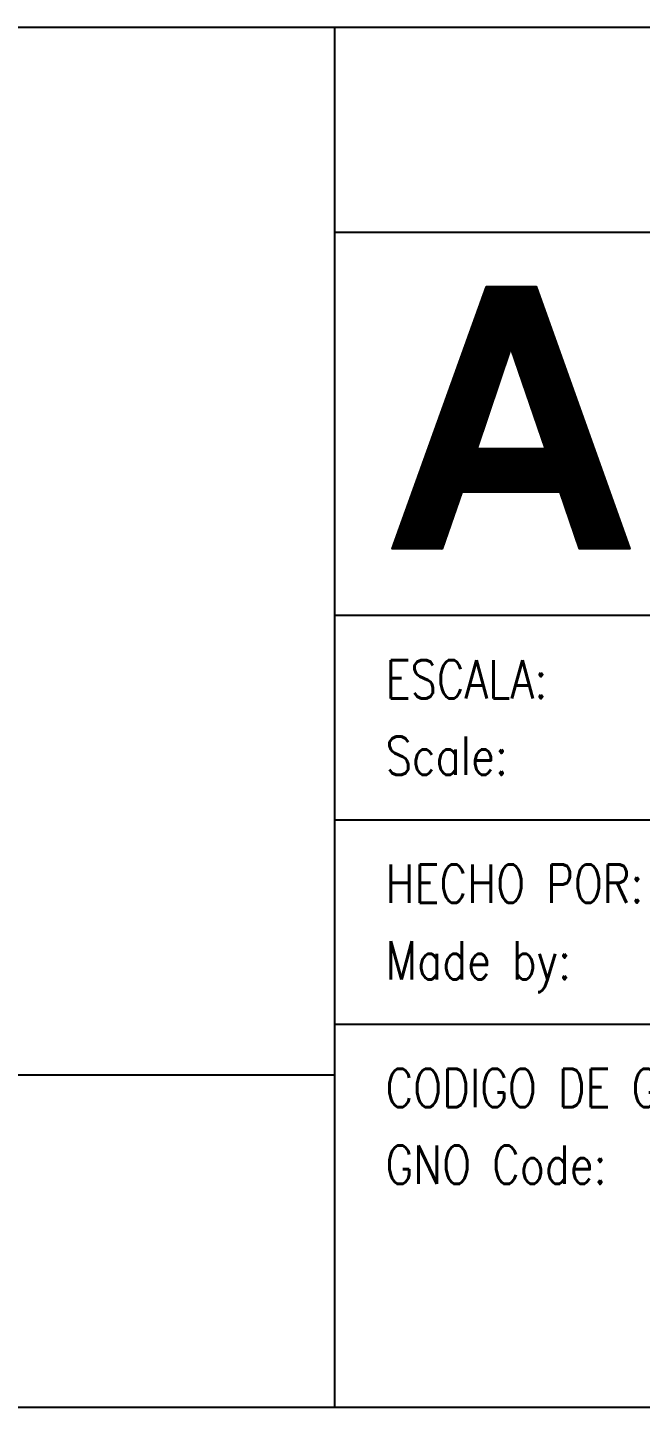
# Model space of a CAD drawing. Extents: x -22909.9 to -22897.8, y -4.7 to 4.1.
# Drawn here: x -22903.843 to -22903.111, y -4.711 to -3.061 of the extents above; entities that cross this region are included whole.
import ezdxf

# ---------------------------------------------------------------- set-up
doc = ezdxf.new("R2010")
doc.units = 0
doc.header["$MEASUREMENT"] = 0
doc.layers.get('0').update_dxf_attribs({"linetype": 'CONTINUOUS'})
doc.layers.add('FORMATO', color=7, linetype='CONTINUOUS')
doc.styles.add('SIMPLEX', font='SIMPLEX.SHX')

# ---------------------------------------------------------------- blocks, each defined once
blk = doc.blocks.new('*X30')
at = {"color": 0}
for p, q in [((8.911, 9.954), (12.466, 13.509)), ((8.921, 9.982), (12.461, 13.522)), ((8.931, 10.009), (12.456, 13.535)), ((8.941, 10.037), (12.452, 13.548)), ((8.95, 10.064), (12.447, 13.561)), ((8.96, 10.092), (12.442, 13.574)), ((8.97, 10.119), (12.438, 13.587)), ((8.98, 10.147), (12.433, 13.6)), ((8.99, 10.174), (12.428, 13.613)), ((9, 10.202), (12.424, 13.626)), ((9.01, 10.229), (12.419, 13.639)), ((9.019, 10.257), (12.415, 13.652)), ((9.029, 10.284), (12.41, 13.665)), ((9.039, 10.312), (12.405, 13.678)), ((9.049, 10.339), (12.401, 13.691)), ((9.059, 10.367), (12.396, 13.704)), ((9.069, 10.395), (12.391, 13.717)), ((9.079, 10.422), (12.387, 13.73)), ((9.088, 10.45), (12.382, 13.743)), ((9.098, 10.477), (12.377, 13.756)), ((9.108, 10.505), (12.373, 13.769)), ((9.118, 10.532), (12.368, 13.782)), ((9.128, 10.56), (12.363, 13.795)), ((9.138, 10.587), (12.359, 13.808)), ((9.148, 10.615), (12.354, 13.821)), ((9.157, 10.642), (12.35, 13.834)), ((9.167, 10.67), (12.345, 13.848)), ((9.177, 10.697), (12.34, 13.861)), ((9.187, 10.725), (12.336, 13.874)), ((9.197, 10.752), (12.331, 13.887)), ((9.207, 10.78), (12.326, 13.9)), ((9.217, 10.808), (12.322, 13.913)), ((9.226, 10.835), (12.317, 13.926)), ((9.236, 10.863), (12.312, 13.939)), ((9.246, 10.89), (12.308, 13.952)), ((9.256, 10.918), (12.303, 13.965)), ((9.266, 10.945), (12.299, 13.978)), ((9.276, 10.973), (12.287, 13.984)), ((9.286, 11), (12.269, 13.984)), ((9.295, 11.028), (12.251, 13.984)), ((9.305, 11.055), (12.234, 13.984)), ((9.315, 11.083), (12.216, 13.984)), ((9.325, 11.11), (12.198, 13.984)), ((9.335, 11.138), (12.181, 13.984)), ((9.345, 11.165), (12.163, 13.984)), ((9.354, 11.193), (12.145, 13.984)), ((9.364, 11.22), (12.128, 13.984)), ((9.374, 11.248), (12.11, 13.984)), ((9.384, 11.276), (12.092, 13.984)), ((9.394, 11.303), (12.075, 13.984)), ((9.404, 11.331), (12.057, 13.984)), ((9.414, 11.358), (12.039, 13.984)), ((9.423, 11.386), (12.022, 13.984)), ((9.433, 11.413), (12.004, 13.984)), ((9.443, 11.441), (11.986, 13.984)), ((9.453, 11.468), (11.969, 13.984)), ((9.463, 11.496), (11.951, 13.984)), ((9.473, 11.523), (11.933, 13.984)), ((9.483, 11.551), (11.916, 13.984)), ((9.492, 11.578), (11.898, 13.984)), ((9.502, 11.606), (11.88, 13.984)), ((9.512, 11.633), (11.863, 13.984)), ((9.522, 11.661), (11.845, 13.984)), ((9.532, 11.689), (11.827, 13.984)), ((9.542, 11.716), (11.81, 13.984)), ((9.552, 11.744), (11.792, 13.984)), ((9.561, 11.771), (11.774, 13.984)), ((9.571, 11.799), (11.757, 13.984)), ((9.581, 11.826), (11.739, 13.984)), ((9.591, 11.854), (11.721, 13.984)), ((9.601, 11.881), (11.703, 13.984)), ((9.611, 11.909), (11.686, 13.984)), ((9.621, 11.936), (11.668, 13.984)), ((9.63, 11.964), (11.65, 13.984)), ((9.64, 11.991), (11.633, 13.984)), ((9.65, 12.019), (11.615, 13.984)), ((9.66, 12.046), (11.597, 13.984)), ((9.67, 12.074), (11.58, 13.984)), ((9.68, 12.102), (11.562, 13.984)), ((9.69, 12.129), (11.544, 13.984)), ((9.699, 12.157), (11.527, 13.984)), ((9.709, 12.184), (11.509, 13.984)), ((9.719, 12.212), (11.491, 13.984)), ((9.729, 12.239), (11.474, 13.984)), ((9.739, 12.267), (11.456, 13.984)), ((9.749, 12.294), (11.438, 13.984)), ((9.759, 12.322), (11.421, 13.984)), ((9.768, 12.349), (11.403, 13.984)), ((9.778, 12.377), (11.385, 13.984)), ((9.788, 12.404), (11.368, 13.984)), ((9.798, 12.432), (11.35, 13.984)), ((9.808, 12.459), (11.332, 13.984)), ((9.818, 12.487), (11.315, 13.984)), ((9.828, 12.515), (11.297, 13.984)), ((9.837, 12.542), (11.279, 13.984)), ((9.847, 12.57), (11.262, 13.984)), ((9.857, 12.597), (11.244, 13.984)), ((9.867, 12.625), (11.226, 13.984)), ((9.877, 12.652), (11.209, 13.984)), ((9.887, 12.68), (11.191, 13.984)), ((9.896, 12.707), (11.173, 13.984)), ((9.906, 12.735), (11.155, 13.984)), ((9.916, 12.762), (11.138, 13.984)), ((9.926, 12.79), (11.12, 13.984)), ((9.936, 12.817), (11.102, 13.984)), ((9.946, 12.845), (11.085, 13.984)), ((9.956, 12.872), (11.067, 13.984)), ((9.965, 12.9), (11.049, 13.984)), ((9.975, 12.928), (11.032, 13.984)), ((9.985, 12.955), (11.014, 13.984)), ((9.995, 12.983), (10.996, 13.984)), ((10.005, 13.01), (10.979, 13.984)), ((10.015, 13.038), (10.961, 13.984)), ((10.025, 13.065), (10.943, 13.984)), ((10.034, 13.093), (10.926, 13.984)), ((10.044, 13.12), (10.908, 13.984)), ((10.054, 13.148), (10.89, 13.984)), ((10.064, 13.175), (10.873, 13.984)), ((10.074, 13.203), (10.855, 13.984)), ((10.084, 13.23), (10.837, 13.984)), ((10.094, 13.258), (10.82, 13.984)), ((10.103, 13.285), (10.802, 13.984)), ((10.113, 13.313), (10.784, 13.984)), ((10.123, 13.34), (10.767, 13.984)), ((10.133, 13.368), (10.749, 13.984)), ((10.143, 13.396), (10.731, 13.984)), ((10.153, 13.423), (10.714, 13.984)), ((10.163, 13.451), (10.696, 13.984)), ((10.172, 13.478), (10.678, 13.984)), ((10.182, 13.506), (10.66, 13.984)), ((10.192, 13.533), (10.643, 13.984)), ((10.202, 13.561), (10.625, 13.984)), ((10.212, 13.588), (10.607, 13.984)), ((10.222, 13.616), (10.59, 13.984)), ((10.232, 13.643), (10.572, 13.984)), ((10.241, 13.671), (10.554, 13.984)), ((10.251, 13.698), (10.537, 13.984)), ((10.261, 13.726), (10.519, 13.984)), ((10.271, 13.753), (10.501, 13.984)), ((10.281, 13.781), (10.484, 13.984)), ((10.291, 13.809), (10.466, 13.984)), ((10.301, 13.836), (10.448, 13.984)), ((10.31, 13.864), (10.431, 13.984)), ((10.32, 13.891), (10.413, 13.984)), ((10.33, 13.919), (10.395, 13.984)), ((10.34, 13.946), (10.378, 13.984)), ((10.35, 13.974), (10.36, 13.984)), ((8.497, 8.798), (12.661, 12.961)), ((8.507, 8.825), (12.656, 12.974)), ((8.517, 8.853), (12.651, 12.987)), ((8.527, 8.88), (12.647, 13)), ((8.537, 8.908), (12.642, 13.013)), ((8.546, 8.935), (12.637, 13.026)), ((8.556, 8.963), (12.633, 13.039)), ((8.566, 8.99), (12.628, 13.052)), ((8.576, 9.018), (12.623, 13.065)), ((8.586, 9.045), (12.619, 13.078)), ((8.596, 9.073), (12.614, 13.091)), ((8.606, 9.1), (12.61, 13.104)), ((8.615, 9.128), (12.605, 13.118)), ((8.625, 9.156), (12.6, 13.131)), ((8.635, 9.183), (12.596, 13.144)), ((8.645, 9.211), (12.591, 13.157)), ((8.655, 9.238), (12.586, 13.17)), ((8.665, 9.266), (12.582, 13.183)), ((8.675, 9.293), (12.577, 13.196)), ((8.684, 9.321), (12.572, 13.209)), ((8.694, 9.348), (12.568, 13.222)), ((8.704, 9.376), (12.563, 13.235)), ((8.714, 9.403), (12.558, 13.248)), ((8.724, 9.431), (12.554, 13.261)), ((8.734, 9.458), (12.549, 13.274)), ((8.743, 9.486), (12.545, 13.287)), ((8.753, 9.513), (12.54, 13.3)), ((8.763, 9.541), (12.535, 13.313)), ((8.773, 9.569), (12.531, 13.326)), ((8.783, 9.596), (12.526, 13.339)), ((8.793, 9.624), (12.521, 13.352)), ((8.803, 9.651), (12.517, 13.365)), ((8.812, 9.679), (12.512, 13.378)), ((8.822, 9.706), (12.507, 13.391)), ((8.832, 9.734), (12.503, 13.404)), ((8.842, 9.761), (12.498, 13.417)), ((8.852, 9.789), (12.493, 13.43)), ((8.862, 9.816), (12.489, 13.443)), ((8.872, 9.844), (12.484, 13.456)), ((8.881, 9.871), (12.48, 13.469)), ((8.891, 9.899), (12.475, 13.483)), ((8.901, 9.926), (12.47, 13.496)), ((8.458, 8.688), (12.679, 12.909)), ((8.468, 8.715), (12.675, 12.922)), ((8.477, 8.743), (12.67, 12.935)), ((8.487, 8.77), (12.665, 12.948)), ((11.317, 11.529), (12.684, 12.896)), ((11.321, 11.516), (12.688, 12.883)), ((11.326, 11.503), (12.693, 12.87)), ((11.33, 11.489), (12.698, 12.857)), ((11.335, 11.476), (12.702, 12.844)), ((11.339, 11.463), (12.707, 12.831)), ((11.344, 11.45), (12.712, 12.818)), ((11.348, 11.437), (12.716, 12.805)), ((11.353, 11.424), (12.721, 12.792)), ((11.357, 11.41), (12.726, 12.779)), ((11.362, 11.397), (12.73, 12.766)), ((11.366, 11.384), (12.735, 12.753)), ((11.371, 11.371), (12.739, 12.739)), ((11.375, 11.358), (12.744, 12.726)), ((11.38, 11.345), (12.749, 12.713)), ((11.384, 11.331), (12.753, 12.7)), ((11.389, 11.318), (12.758, 12.687)), ((11.394, 11.305), (12.763, 12.674)), ((11.398, 11.292), (12.767, 12.661)), ((11.403, 11.279), (12.772, 12.648)), ((11.407, 11.266), (12.777, 12.635)), ((11.412, 11.252), (12.781, 12.622)), ((11.416, 11.239), (12.786, 12.609)), ((11.421, 11.226), (12.791, 12.596)), ((11.425, 11.213), (12.795, 12.583)), ((11.43, 11.2), (12.8, 12.57)), ((11.434, 11.187), (12.804, 12.557)), ((11.439, 11.174), (12.809, 12.544)), ((11.443, 11.16), (12.814, 12.531)), ((11.448, 11.147), (12.818, 12.518)), ((11.452, 11.134), (12.823, 12.505)), ((11.457, 11.121), (12.828, 12.492)), ((11.461, 11.108), (12.832, 12.479)), ((11.466, 11.095), (12.837, 12.466)), ((11.47, 11.081), (12.842, 12.453)), ((11.475, 11.068), (12.846, 12.44)), ((11.479, 11.055), (12.851, 12.427)), ((11.484, 11.042), (12.856, 12.414)), ((11.488, 11.029), (12.86, 12.401)), ((11.493, 11.016), (12.865, 12.388)), ((11.497, 11.002), (12.869, 12.374)), ((11.502, 10.989), (12.874, 12.361)), ((11.506, 10.976), (12.879, 12.348)), ((11.511, 10.963), (12.883, 12.335)), ((11.515, 10.95), (12.888, 12.322)), ((11.52, 10.937), (12.893, 12.309)), ((11.524, 10.923), (12.897, 12.296)), ((11.529, 10.91), (12.902, 12.283)), ((11.534, 10.897), (12.907, 12.27)), ((11.538, 10.884), (12.911, 12.257)), ((11.543, 10.871), (12.916, 12.244)), ((11.547, 10.858), (12.921, 12.231)), ((11.552, 10.844), (12.925, 12.218)), ((11.556, 10.831), (12.93, 12.205)), ((11.561, 10.818), (12.934, 12.192)), ((11.565, 10.805), (12.939, 12.179)), ((11.57, 10.792), (12.944, 12.166)), ((11.574, 10.779), (12.948, 12.153)), ((11.579, 10.766), (12.953, 12.14)), ((11.583, 10.752), (12.958, 12.127)), ((11.588, 10.739), (12.962, 12.114)), ((11.592, 10.726), (12.967, 12.101)), ((11.597, 10.713), (12.972, 12.088)), ((11.601, 10.7), (12.976, 12.075)), ((11.606, 10.687), (12.981, 12.062)), ((11.61, 10.673), (12.986, 12.049)), ((11.615, 10.66), (12.99, 12.036)), ((11.619, 10.647), (12.995, 12.023)), ((11.624, 10.634), (12.999, 12.009)), ((11.628, 10.621), (13.004, 11.996)), ((11.633, 10.608), (13.009, 11.983)), ((11.637, 10.594), (13.013, 11.97)), ((11.642, 10.581), (13.018, 11.957)), ((11.646, 10.568), (13.023, 11.944)), ((11.651, 10.555), (13.027, 11.931)), ((11.655, 10.542), (13.032, 11.918)), ((11.66, 10.529), (13.037, 11.905)), ((11.664, 10.515), (13.041, 11.892)), ((8.389, 8.495), (11.259, 11.365)), ((8.399, 8.522), (11.268, 11.391)), ((8.408, 8.55), (11.277, 11.418)), ((8.418, 8.577), (11.286, 11.445)), ((8.428, 8.605), (11.295, 11.472)), ((8.438, 8.632), (11.304, 11.498)), ((8.448, 8.66), (11.313, 11.525)), ((11.669, 10.502), (13.046, 11.879)), ((11.674, 10.489), (13.051, 11.866)), ((11.678, 10.476), (13.055, 11.853)), ((11.683, 10.463), (13.06, 11.84)), ((11.687, 10.45), (13.064, 11.827)), ((11.692, 10.436), (13.069, 11.814)), ((11.696, 10.423), (13.074, 11.801)), ((11.701, 10.41), (13.078, 11.788)), ((11.705, 10.397), (13.083, 11.775)), ((11.71, 10.384), (13.088, 11.762)), ((11.714, 10.371), (13.092, 11.749)), ((11.719, 10.358), (13.097, 11.736)), ((11.723, 10.344), (13.102, 11.723)), ((11.728, 10.331), (13.106, 11.71)), ((11.732, 10.318), (13.111, 11.697)), ((11.737, 10.305), (13.115, 11.684)), ((11.741, 10.292), (13.12, 11.671)), ((11.746, 10.279), (13.125, 11.658)), ((11.75, 10.265), (13.129, 11.644)), ((11.755, 10.252), (13.134, 11.631)), ((11.759, 10.239), (13.139, 11.618)), ((11.764, 10.226), (13.143, 11.605)), ((11.768, 10.213), (13.148, 11.592)), ((11.773, 10.2), (13.153, 11.579)), ((11.777, 10.186), (13.157, 11.566)), ((11.782, 10.173), (13.162, 11.553)), ((11.786, 10.16), (13.167, 11.54)), ((11.791, 10.147), (13.171, 11.527)), ((11.795, 10.134), (13.176, 11.514)), ((11.8, 10.121), (13.18, 11.501)), ((11.804, 10.107), (13.185, 11.488)), ((11.809, 10.094), (13.19, 11.475)), ((11.814, 10.081), (13.194, 11.462)), ((11.818, 10.068), (13.199, 11.449)), ((11.823, 10.055), (13.204, 11.436)), ((11.827, 10.042), (13.208, 11.423)), ((11.832, 10.028), (13.213, 11.41)), ((11.836, 10.015), (13.218, 11.397)), ((11.841, 10.002), (13.222, 11.384)), ((11.845, 9.989), (13.227, 11.371)), ((11.85, 9.976), (13.232, 11.358)), ((11.854, 9.963), (13.236, 11.345)), ((8.182, 7.917), (11.069, 10.804)), ((8.192, 7.944), (11.078, 10.83)), ((8.201, 7.972), (11.087, 10.857)), ((8.211, 7.999), (11.096, 10.884)), ((8.221, 8.027), (11.105, 10.911)), ((8.231, 8.054), (11.114, 10.937)), ((8.241, 8.082), (11.123, 10.964)), ((8.251, 8.109), (11.132, 10.991)), ((8.261, 8.137), (11.141, 11.017)), ((8.27, 8.164), (11.15, 11.044)), ((8.28, 8.192), (11.159, 11.071)), ((8.29, 8.219), (11.168, 11.098)), ((8.3, 8.247), (11.177, 11.124)), ((8.31, 8.275), (11.186, 11.151)), ((8.32, 8.302), (11.195, 11.178)), ((8.33, 8.33), (11.204, 11.204)), ((8.339, 8.357), (11.214, 11.231)), ((8.349, 8.385), (11.223, 11.258)), ((8.359, 8.412), (11.232, 11.285)), ((8.369, 8.44), (11.241, 11.311)), ((8.379, 8.467), (11.25, 11.338)), ((11.859, 9.949), (13.241, 11.332)), ((11.863, 9.936), (13.245, 11.319)), ((11.868, 9.923), (13.25, 11.306)), ((11.872, 9.91), (13.255, 11.293)), ((11.877, 9.897), (13.259, 11.279)), ((11.881, 9.884), (13.264, 11.266)), ((11.886, 9.871), (13.269, 11.253)), ((11.89, 9.857), (13.273, 11.24)), ((11.895, 9.844), (13.278, 11.227)), ((11.899, 9.831), (13.283, 11.214)), ((11.904, 9.818), (13.287, 11.201)), ((11.908, 9.805), (13.292, 11.188)), ((11.913, 9.792), (13.297, 11.175)), ((11.917, 9.778), (13.301, 11.162)), ((11.922, 9.765), (13.306, 11.149)), ((11.926, 9.752), (13.31, 11.136)), ((11.931, 9.739), (13.315, 11.123)), ((11.935, 9.726), (13.32, 11.11)), ((11.94, 9.713), (13.324, 11.097)), ((11.944, 9.699), (13.329, 11.084)), ((11.949, 9.686), (13.334, 11.071)), ((11.954, 9.673), (13.338, 11.058)), ((11.958, 9.66), (13.343, 11.045)), ((11.963, 9.647), (13.348, 11.032)), ((11.967, 9.634), (13.352, 11.019)), ((11.972, 9.62), (13.357, 11.006)), ((11.976, 9.607), (13.362, 10.993)), ((11.981, 9.594), (13.366, 10.98)), ((11.985, 9.581), (13.371, 10.967)), ((11.99, 9.568), (13.375, 10.954)), ((11.994, 9.555), (13.38, 10.941)), ((11.999, 9.541), (13.385, 10.928)), ((12.003, 9.528), (13.389, 10.914)), ((12.008, 9.515), (13.394, 10.901)), ((12.012, 9.502), (13.399, 10.888)), ((12.017, 9.489), (13.403, 10.875)), ((12.021, 9.476), (13.408, 10.862)), ((12.026, 9.463), (13.413, 10.849)), ((12.03, 9.449), (13.417, 10.836)), ((12.035, 9.436), (13.422, 10.823)), ((12.039, 9.423), (13.427, 10.81)), ((7.985, 7.366), (10.888, 10.269)), ((7.995, 7.393), (10.897, 10.296)), ((8.004, 7.421), (10.906, 10.323)), ((8.014, 7.449), (10.915, 10.35)), ((8.024, 7.476), (10.924, 10.376)), ((8.034, 7.504), (10.933, 10.403)), ((8.044, 7.531), (10.942, 10.43)), ((8.054, 7.559), (10.951, 10.456)), ((8.064, 7.586), (10.96, 10.483)), ((8.073, 7.614), (10.969, 10.51)), ((8.083, 7.641), (10.979, 10.537)), ((8.093, 7.669), (10.988, 10.563)), ((8.103, 7.696), (10.997, 10.59)), ((8.113, 7.724), (11.006, 10.617)), ((8.123, 7.751), (11.015, 10.643)), ((8.132, 7.779), (11.024, 10.67)), ((8.142, 7.806), (11.033, 10.697)), ((8.152, 7.834), (11.042, 10.724)), ((8.162, 7.862), (11.051, 10.75)), ((8.172, 7.889), (11.06, 10.777)), ((12.044, 9.41), (13.431, 10.797)), ((12.048, 9.397), (13.436, 10.784)), ((12.053, 9.384), (13.44, 10.771)), ((12.057, 9.37), (13.445, 10.758)), ((12.062, 9.357), (13.45, 10.745)), ((12.066, 9.344), (13.454, 10.732)), ((12.071, 9.331), (13.459, 10.719)), ((12.075, 9.318), (13.464, 10.706)), ((12.08, 9.305), (13.468, 10.693)), ((12.084, 9.291), (13.473, 10.68)), ((12.089, 9.278), (13.478, 10.667)), ((12.094, 9.265), (13.482, 10.654)), ((12.098, 9.252), (13.487, 10.641)), ((12.103, 9.239), (13.491, 10.628)), ((12.107, 9.226), (13.496, 10.615)), ((12.112, 9.212), (13.501, 10.602)), ((12.116, 9.199), (13.505, 10.589)), ((12.121, 9.186), (13.51, 10.576)), ((12.125, 9.173), (13.515, 10.563)), ((12.13, 9.16), (13.519, 10.549)), ((12.134, 9.147), (13.524, 10.536)), ((12.139, 9.133), (13.529, 10.523)), ((12.143, 9.12), (13.533, 10.51)), ((12.148, 9.107), (13.538, 10.497)), ((12.152, 9.094), (13.543, 10.484)), ((12.157, 9.081), (13.547, 10.471)), ((12.161, 9.068), (13.552, 10.458)), ((12.166, 9.055), (13.556, 10.445)), ((12.17, 9.041), (13.561, 10.432)), ((12.175, 9.028), (13.566, 10.419)), ((12.179, 9.015), (13.57, 10.406)), ((12.184, 9.002), (13.575, 10.393)), ((12.188, 8.989), (13.58, 10.38)), ((12.193, 8.976), (13.584, 10.367)), ((12.197, 8.962), (13.589, 10.354)), ((12.202, 8.949), (13.594, 10.341)), ((12.206, 8.936), (13.598, 10.328)), ((12.211, 8.923), (13.603, 10.315)), ((12.215, 8.91), (13.608, 10.302)), ((12.22, 8.897), (13.612, 10.289)), ((12.224, 8.883), (13.617, 10.276)), ((12.229, 8.87), (13.621, 10.263)), ((7.788, 6.815), (10.707, 9.735)), ((7.797, 6.843), (10.716, 9.762)), ((7.807, 6.87), (10.725, 9.789)), ((7.817, 6.898), (10.735, 9.815)), ((7.827, 6.925), (10.744, 9.842)), ((7.837, 6.953), (10.753, 9.869)), ((7.847, 6.98), (10.762, 9.895)), ((7.857, 7.008), (10.771, 9.922)), ((7.866, 7.036), (10.78, 9.949)), ((7.876, 7.063), (10.789, 9.976)), ((7.886, 7.091), (10.798, 10.002)), ((7.896, 7.118), (10.807, 10.029)), ((7.906, 7.146), (10.816, 10.056)), ((7.916, 7.173), (10.825, 10.082)), ((7.926, 7.201), (10.834, 10.109)), ((7.935, 7.228), (10.843, 10.136)), ((7.945, 7.256), (10.852, 10.163)), ((7.955, 7.283), (10.861, 10.189)), ((7.965, 7.311), (10.87, 10.216)), ((7.975, 7.338), (10.879, 10.243)), ((12.234, 8.857), (13.626, 10.25)), ((12.238, 8.844), (13.631, 10.237)), ((12.243, 8.831), (13.635, 10.224)), ((12.247, 8.818), (13.64, 10.211)), ((12.252, 8.804), (13.645, 10.198)), ((12.256, 8.791), (13.649, 10.184)), ((12.261, 8.778), (13.654, 10.171)), ((12.265, 8.765), (13.659, 10.158)), ((12.27, 8.752), (13.663, 10.145)), ((12.274, 8.739), (13.668, 10.132)), ((12.279, 8.725), (13.673, 10.119)), ((12.283, 8.712), (13.677, 10.106)), ((12.288, 8.699), (13.682, 10.093)), ((12.292, 8.686), (13.686, 10.08)), ((12.297, 8.673), (13.691, 10.067)), ((12.301, 8.66), (13.696, 10.054)), ((12.306, 8.646), (13.7, 10.041)), ((12.31, 8.633), (13.705, 10.028)), ((12.315, 8.62), (13.71, 10.015)), ((12.319, 8.607), (13.714, 10.002)), ((12.324, 8.594), (13.719, 9.989)), ((12.328, 8.581), (13.724, 9.976)), ((12.333, 8.568), (13.728, 9.963)), ((12.337, 8.554), (13.733, 9.95)), ((12.342, 8.541), (13.738, 9.937)), ((12.346, 8.528), (13.742, 9.924)), ((12.351, 8.515), (13.747, 9.911)), ((12.355, 8.502), (13.751, 9.898)), ((12.36, 8.489), (13.756, 9.885)), ((12.364, 8.475), (13.761, 9.872)), ((12.369, 8.462), (13.765, 9.859)), ((12.374, 8.449), (13.77, 9.846)), ((12.378, 8.436), (13.775, 9.833)), ((12.383, 8.423), (13.779, 9.819)), ((12.387, 8.41), (13.784, 9.806)), ((12.392, 8.396), (13.789, 9.793)), ((12.396, 8.383), (13.793, 9.78)), ((12.401, 8.37), (13.798, 9.767)), ((12.405, 8.357), (13.803, 9.754)), ((12.41, 8.344), (13.807, 9.741)), ((12.414, 8.331), (13.812, 9.728)), ((7.59, 6.265), (10.527, 9.201)), ((7.6, 6.292), (10.536, 9.228)), ((7.61, 6.32), (10.545, 9.254)), ((7.62, 6.347), (10.554, 9.281)), ((7.63, 6.375), (10.563, 9.308)), ((7.64, 6.402), (10.572, 9.334)), ((7.65, 6.43), (10.581, 9.361)), ((7.659, 6.457), (10.59, 9.388)), ((7.669, 6.485), (10.599, 9.415)), ((7.679, 6.512), (10.608, 9.441)), ((7.689, 6.54), (10.617, 9.468)), ((7.699, 6.568), (10.626, 9.495)), ((7.709, 6.595), (10.635, 9.521)), ((7.719, 6.623), (10.644, 9.548)), ((7.728, 6.65), (10.653, 9.575)), ((7.738, 6.678), (10.662, 9.602)), ((7.748, 6.705), (10.671, 9.628)), ((7.758, 6.733), (10.68, 9.655)), ((7.768, 6.76), (10.689, 9.682)), ((7.778, 6.788), (10.698, 9.708)), ((12.419, 8.317), (13.816, 9.715)), ((12.423, 8.304), (13.821, 9.702)), ((12.428, 8.291), (13.826, 9.689)), ((12.432, 8.278), (13.83, 9.676)), ((12.437, 8.265), (13.835, 9.663)), ((12.441, 8.252), (13.84, 9.65)), ((12.446, 8.238), (13.844, 9.637)), ((12.45, 8.225), (13.849, 9.624)), ((12.455, 8.212), (13.854, 9.611)), ((12.459, 8.199), (13.858, 9.598)), ((12.464, 8.186), (13.863, 9.585)), ((12.468, 8.173), (13.867, 9.572)), ((12.473, 8.16), (13.872, 9.559)), ((12.477, 8.146), (13.877, 9.546)), ((12.482, 8.133), (13.881, 9.533)), ((12.486, 8.12), (13.886, 9.52)), ((12.491, 8.107), (13.891, 9.507)), ((12.495, 8.094), (13.895, 9.494)), ((12.5, 8.081), (13.9, 9.481)), ((12.504, 8.067), (13.905, 9.468)), ((12.509, 8.054), (13.909, 9.454)), ((12.514, 8.041), (13.914, 9.441)), ((12.518, 8.028), (13.919, 9.428)), ((12.523, 8.015), (13.923, 9.415)), ((12.527, 8.002), (13.928, 9.402)), ((12.532, 7.988), (13.932, 9.389)), ((12.536, 7.975), (13.937, 9.376)), ((12.541, 7.962), (13.942, 9.363)), ((12.545, 7.949), (13.946, 9.35)), ((12.55, 7.936), (13.951, 9.337)), ((12.554, 7.923), (13.956, 9.324)), ((12.559, 7.909), (13.96, 9.311)), ((12.563, 7.896), (13.965, 9.298)), ((12.568, 7.883), (13.97, 9.285)), ((12.572, 7.87), (13.974, 9.272)), ((12.577, 7.857), (13.979, 9.259)), ((12.581, 7.844), (13.984, 9.246)), ((12.586, 7.83), (13.988, 9.233)), ((12.59, 7.817), (13.993, 9.22)), ((12.595, 7.804), (13.997, 9.207)), ((12.599, 7.791), (14.002, 9.194)), ((12.604, 7.778), (14.007, 9.181)), ((7.393, 5.714), (10.346, 8.667)), ((7.403, 5.742), (10.355, 8.693)), ((7.413, 5.769), (10.364, 8.72)), ((7.423, 5.797), (10.373, 8.747)), ((7.433, 5.824), (10.382, 8.773)), ((7.443, 5.852), (10.391, 8.8)), ((7.453, 5.879), (10.4, 8.827)), ((7.462, 5.907), (10.409, 8.854)), ((7.472, 5.934), (10.418, 8.88)), ((7.482, 5.962), (10.427, 8.907)), ((7.492, 5.989), (10.436, 8.934)), ((7.502, 6.017), (10.445, 8.96)), ((7.512, 6.044), (10.454, 8.987)), ((7.521, 6.072), (10.463, 9.014)), ((7.531, 6.099), (10.472, 9.041)), ((7.541, 6.127), (10.481, 9.067)), ((7.551, 6.155), (10.491, 9.094)), ((7.561, 6.182), (10.5, 9.121)), ((7.571, 6.21), (10.509, 9.147)), ((7.581, 6.237), (10.518, 9.174)), ((10.97, 5.932), (14.062, 9.024)), ((10.988, 5.932), (14.067, 9.011)), ((11.006, 5.932), (14.072, 8.998)), ((11.024, 5.932), (14.076, 8.985)), ((11.041, 5.932), (14.081, 8.972)), ((11.059, 5.932), (14.086, 8.959)), ((11.077, 5.932), (14.09, 8.946)), ((11.094, 5.932), (14.095, 8.933)), ((11.112, 5.932), (14.1, 8.92)), ((11.13, 5.932), (14.104, 8.907)), ((11.147, 5.932), (14.109, 8.894)), ((11.165, 5.932), (14.114, 8.881)), ((11.183, 5.932), (14.118, 8.868)), ((11.2, 5.932), (14.123, 8.855)), ((11.218, 5.932), (14.127, 8.842)), ((11.236, 5.932), (14.132, 8.829)), ((11.253, 5.932), (14.137, 8.816)), ((11.271, 5.932), (14.141, 8.803)), ((11.289, 5.932), (14.146, 8.79)), ((11.306, 5.932), (14.151, 8.777)), ((11.324, 5.932), (14.155, 8.764)), ((11.342, 5.932), (14.16, 8.751)), ((11.359, 5.932), (14.165, 8.738)), ((11.377, 5.932), (14.169, 8.724)), ((11.395, 5.932), (14.174, 8.711)), ((11.412, 5.932), (14.179, 8.698)), ((11.43, 5.932), (14.183, 8.685)), ((11.448, 5.932), (14.188, 8.672)), ((11.465, 5.932), (14.192, 8.659)), ((11.483, 5.932), (14.197, 8.646)), ((12.608, 7.765), (14.011, 9.168)), ((12.613, 7.752), (14.016, 9.155)), ((12.617, 7.738), (14.021, 9.142)), ((12.622, 7.725), (14.025, 9.129)), ((12.626, 7.712), (14.03, 9.116)), ((12.631, 7.699), (14.035, 9.103)), ((12.635, 7.686), (14.039, 9.089)), ((12.64, 7.673), (14.044, 9.076)), ((12.644, 7.659), (14.049, 9.063)), ((12.649, 7.646), (14.053, 9.05)), ((12.654, 7.633), (14.058, 9.037)), ((7.186, 5.136), (10.156, 8.106)), ((7.196, 5.163), (10.165, 8.132)), ((7.206, 5.191), (10.174, 8.159)), ((7.216, 5.218), (10.183, 8.186)), ((7.226, 5.246), (10.192, 8.212)), ((7.236, 5.273), (10.201, 8.239)), ((7.246, 5.301), (10.21, 8.266)), ((7.255, 5.329), (10.219, 8.293)), ((7.265, 5.356), (10.228, 8.319)), ((7.275, 5.384), (10.237, 8.346)), ((7.285, 5.411), (10.246, 8.373)), ((7.295, 5.439), (10.256, 8.399)), ((7.305, 5.466), (10.265, 8.426)), ((7.315, 5.494), (10.274, 8.453)), ((7.324, 5.521), (10.283, 8.48)), ((7.334, 5.549), (10.292, 8.506)), ((7.344, 5.576), (10.301, 8.533)), ((7.354, 5.604), (10.31, 8.56)), ((7.364, 5.631), (10.319, 8.586)), ((7.374, 5.659), (10.328, 8.613)), ((7.384, 5.686), (10.337, 8.64)), ((11.501, 5.932), (14.202, 8.633)), ((11.519, 5.932), (14.206, 8.62)), ((11.536, 5.932), (14.211, 8.607)), ((11.554, 5.932), (14.216, 8.594)), ((11.572, 5.932), (14.22, 8.581)), ((11.589, 5.932), (14.225, 8.568)), ((11.607, 5.932), (14.23, 8.555)), ((11.625, 5.932), (14.234, 8.542)), ((11.642, 5.932), (14.239, 8.529)), ((11.66, 5.932), (14.243, 8.516)), ((11.678, 5.932), (14.248, 8.503)), ((11.695, 5.932), (14.253, 8.49)), ((11.713, 5.932), (14.257, 8.477)), ((11.731, 5.932), (14.262, 8.464)), ((11.748, 5.932), (14.267, 8.451)), ((11.766, 5.932), (14.271, 8.438)), ((11.784, 5.932), (14.276, 8.425)), ((11.801, 5.932), (14.281, 8.412)), ((11.819, 5.932), (14.285, 8.399)), ((11.837, 5.932), (14.29, 8.386)), ((11.854, 5.932), (14.295, 8.373)), ((11.872, 5.932), (14.299, 8.359)), ((11.89, 5.932), (14.304, 8.346)), ((11.907, 5.932), (14.308, 8.333)), ((11.925, 5.932), (14.313, 8.32)), ((11.943, 5.932), (14.318, 8.307)), ((11.96, 5.932), (14.322, 8.294)), ((11.978, 5.932), (14.327, 8.281)), ((11.996, 5.932), (14.332, 8.268)), ((12.013, 5.932), (14.336, 8.255)), ((12.031, 5.932), (14.341, 8.242)), ((12.049, 5.932), (14.346, 8.229)), ((12.067, 5.932), (14.35, 8.216)), ((12.084, 5.932), (14.355, 8.203)), ((12.102, 5.932), (14.36, 8.19)), ((12.12, 5.932), (14.364, 8.177)), ((12.137, 5.932), (14.369, 8.164)), ((12.155, 5.932), (14.373, 8.151)), ((12.173, 5.932), (14.378, 8.138)), ((12.19, 5.932), (14.383, 8.125)), ((12.208, 5.932), (14.387, 8.112)), ((6.677, 3.707), (10.599, 7.629)), ((6.684, 3.732), (10.582, 7.629)), ((6.694, 3.759), (10.564, 7.629)), ((6.695, 3.707), (10.617, 7.629)), ((6.704, 3.787), (10.546, 7.629)), ((6.713, 3.814), (10.529, 7.629)), ((6.713, 3.707), (10.635, 7.629)), ((6.723, 3.842), (10.511, 7.629)), ((6.73, 3.707), (10.652, 7.629)), ((6.733, 3.869), (10.493, 7.629)), ((6.743, 3.897), (10.476, 7.629)), ((6.748, 3.707), (10.67, 7.629)), ((6.753, 3.924), (10.458, 7.629)), ((6.763, 3.952), (10.44, 7.629)), ((6.766, 3.707), (10.688, 7.629)), ((6.773, 3.979), (10.422, 7.629)), ((6.782, 4.007), (10.405, 7.629)), ((6.783, 3.707), (10.705, 7.629)), ((6.792, 4.035), (10.387, 7.629)), ((6.801, 3.707), (10.723, 7.629)), ((6.802, 4.062), (10.369, 7.629)), ((6.812, 4.09), (10.352, 7.629)), ((6.819, 3.707), (10.741, 7.629)), ((6.822, 4.117), (10.334, 7.629)), ((6.832, 4.145), (10.316, 7.629)), ((6.836, 3.707), (10.758, 7.629)), ((6.842, 4.172), (10.299, 7.629)), ((6.851, 4.2), (10.281, 7.629)), ((6.854, 3.707), (10.776, 7.629)), ((6.861, 4.227), (10.263, 7.629)), ((6.871, 4.255), (10.246, 7.629)), ((6.872, 3.707), (10.794, 7.629)), ((6.881, 4.282), (10.228, 7.629)), ((6.889, 3.707), (10.811, 7.629)), ((6.891, 4.31), (10.21, 7.629)), ((6.901, 4.337), (10.193, 7.629)), ((6.907, 3.707), (10.829, 7.629)), ((6.91, 4.365), (10.175, 7.629)), ((6.92, 4.392), (10.157, 7.629)), ((6.925, 3.707), (10.847, 7.629)), ((6.93, 4.42), (10.14, 7.629)), ((6.94, 4.448), (10.122, 7.629)), ((6.942, 3.707), (10.864, 7.629)), ((6.95, 4.475), (10.104, 7.629)), ((6.96, 4.503), (10.087, 7.629)), ((6.96, 3.707), (10.882, 7.629)), ((6.97, 4.53), (10.069, 7.629)), ((6.978, 3.707), (10.9, 7.629)), ((6.979, 4.558), (10.051, 7.629)), ((6.989, 4.585), (10.034, 7.629)), ((6.995, 3.707), (10.917, 7.629)), ((6.999, 4.613), (10.016, 7.629)), ((7.009, 4.64), (9.998, 7.629)), ((7.013, 3.707), (10.935, 7.629)), ((7.019, 4.668), (10.002, 7.651)), ((7.029, 4.695), (10.012, 7.678)), ((7.031, 3.707), (10.953, 7.629)), ((7.039, 4.723), (10.021, 7.705)), ((7.048, 4.75), (10.03, 7.731)), ((7.048, 3.707), (10.97, 7.629)), ((7.058, 4.778), (10.039, 7.758)), ((7.066, 3.707), (10.988, 7.629)), ((7.068, 4.805), (10.048, 7.785)), ((7.078, 4.833), (10.057, 7.812)), ((7.084, 3.707), (11.006, 7.629)), ((7.088, 4.86), (10.066, 7.838)), ((7.098, 4.888), (10.075, 7.865)), ((7.101, 3.707), (11.024, 7.629)), ((7.108, 4.916), (10.084, 7.892)), ((7.117, 4.943), (10.093, 7.918)), ((7.119, 3.707), (11.041, 7.629)), ((7.127, 4.971), (10.102, 7.945)), ((7.137, 4.998), (10.111, 7.972)), ((7.137, 3.707), (11.059, 7.629)), ((7.147, 5.026), (10.12, 7.999)), ((7.154, 3.707), (11.077, 7.629)), ((7.157, 5.053), (10.129, 8.025)), ((7.167, 5.081), (10.138, 8.052)), ((7.177, 5.108), (10.147, 8.079)), ((9.397, 5.932), (11.094, 7.629)), ((9.415, 5.932), (11.112, 7.629)), ((9.433, 5.932), (11.13, 7.629)), ((9.45, 5.932), (11.147, 7.629)), ((9.468, 5.932), (11.165, 7.629)), ((9.486, 5.932), (11.183, 7.629)), ((9.503, 5.932), (11.2, 7.629)), ((9.521, 5.932), (11.218, 7.629)), ((9.539, 5.932), (11.236, 7.629)), ((9.556, 5.932), (11.253, 7.629)), ((9.574, 5.932), (11.271, 7.629)), ((9.592, 5.932), (11.289, 7.629)), ((9.609, 5.932), (11.306, 7.629)), ((9.627, 5.932), (11.324, 7.629)), ((9.645, 5.932), (11.342, 7.629)), ((9.662, 5.932), (11.359, 7.629)), ((9.68, 5.932), (11.377, 7.629)), ((9.698, 5.932), (11.395, 7.629)), ((9.715, 5.932), (11.412, 7.629)), ((9.733, 5.932), (11.43, 7.629)), ((9.751, 5.932), (11.448, 7.629)), ((9.768, 5.932), (11.465, 7.629)), ((9.786, 5.932), (11.483, 7.629)), ((9.804, 5.932), (11.501, 7.629)), ((9.821, 5.932), (11.518, 7.629)), ((9.839, 5.932), (11.536, 7.629)), ((9.857, 5.932), (11.554, 7.629)), ((9.874, 5.932), (11.572, 7.629)), ((9.892, 5.932), (11.589, 7.629)), ((9.91, 5.932), (11.607, 7.629)), ((9.928, 5.932), (11.625, 7.629)), ((9.945, 5.932), (11.642, 7.629)), ((9.963, 5.932), (11.66, 7.629)), ((9.981, 5.932), (11.678, 7.629)), ((9.998, 5.932), (11.695, 7.629)), ((10.016, 5.932), (11.713, 7.629)), ((10.034, 5.932), (11.731, 7.629)), ((10.051, 5.932), (11.748, 7.629)), ((10.069, 5.932), (11.766, 7.629)), ((10.087, 5.932), (11.784, 7.629)), ((10.104, 5.932), (11.801, 7.629)), ((10.122, 5.932), (11.819, 7.629)), ((10.14, 5.932), (11.837, 7.629)), ((10.157, 5.932), (11.854, 7.629)), ((10.175, 5.932), (11.872, 7.629)), ((10.193, 5.932), (11.89, 7.629)), ((10.21, 5.932), (11.907, 7.629)), ((10.228, 5.932), (11.925, 7.629)), ((10.246, 5.932), (11.943, 7.629)), ((10.263, 5.932), (11.96, 7.629)), ((10.281, 5.932), (11.978, 7.629)), ((10.299, 5.932), (11.996, 7.629)), ((10.316, 5.932), (12.013, 7.629)), ((10.334, 5.932), (12.031, 7.629)), ((10.352, 5.932), (12.049, 7.629)), ((10.369, 5.932), (12.066, 7.629)), ((10.387, 5.932), (12.084, 7.629)), ((10.405, 5.932), (12.102, 7.629)), ((10.422, 5.932), (12.12, 7.629)), ((10.44, 5.932), (12.137, 7.629)), ((10.458, 5.932), (12.155, 7.629)), ((10.476, 5.932), (12.173, 7.629)), ((10.493, 5.932), (12.19, 7.629)), ((10.511, 5.932), (12.208, 7.629)), ((10.529, 5.932), (12.226, 7.629)), ((10.546, 5.932), (12.243, 7.629)), ((10.564, 5.932), (12.261, 7.629)), ((10.582, 5.932), (12.279, 7.629)), ((10.599, 5.932), (12.296, 7.629)), ((10.617, 5.932), (12.314, 7.629)), ((10.635, 5.932), (12.332, 7.629)), ((10.652, 5.932), (12.349, 7.629)), ((10.67, 5.932), (12.367, 7.629)), ((10.688, 5.932), (12.385, 7.629)), ((10.705, 5.932), (12.402, 7.629)), ((10.723, 5.932), (12.42, 7.629)), ((10.741, 5.932), (12.438, 7.629)), ((10.758, 5.932), (12.455, 7.629)), ((10.776, 5.932), (12.473, 7.629)), ((10.794, 5.932), (12.491, 7.629)), ((10.811, 5.932), (12.508, 7.629)), ((10.829, 5.932), (12.526, 7.629)), ((10.847, 5.932), (12.544, 7.629)), ((10.864, 5.932), (12.561, 7.629)), ((10.882, 5.932), (12.579, 7.629)), ((10.9, 5.932), (12.597, 7.629)), ((10.917, 5.932), (12.615, 7.629)), ((10.935, 5.932), (12.632, 7.629)), ((10.953, 5.932), (12.65, 7.629)), ((12.226, 5.932), (14.392, 8.099)), ((12.243, 5.932), (14.397, 8.086)), ((12.261, 5.932), (14.401, 8.073)), ((12.279, 5.932), (14.406, 8.06)), ((12.296, 5.932), (14.411, 8.047)), ((12.314, 5.932), (14.415, 8.034)), ((12.332, 5.932), (14.42, 8.021)), ((12.349, 5.932), (14.425, 8.008)), ((12.367, 5.932), (14.429, 7.995)), ((12.385, 5.932), (14.434, 7.981)), ((12.402, 5.932), (14.438, 7.968)), ((12.42, 5.932), (14.443, 7.955)), ((12.438, 5.932), (14.448, 7.942)), ((12.455, 5.932), (14.452, 7.929)), ((12.473, 5.932), (14.457, 7.916)), ((12.491, 5.932), (14.462, 7.903)), ((12.508, 5.932), (14.466, 7.89)), ((12.526, 5.932), (14.471, 7.877)), ((12.544, 5.932), (14.476, 7.864)), ((12.561, 5.932), (14.48, 7.851)), ((12.579, 5.932), (14.485, 7.838)), ((12.597, 5.932), (14.49, 7.825)), ((12.615, 5.932), (14.494, 7.812)), ((12.632, 5.932), (14.499, 7.799)), ((12.65, 5.932), (14.503, 7.786)), ((12.668, 5.932), (14.508, 7.773)), ((12.685, 5.932), (14.513, 7.76)), ((12.703, 5.932), (14.517, 7.747)), ((12.721, 5.932), (14.522, 7.734)), ((12.738, 5.932), (14.527, 7.721)), ((12.756, 5.932), (14.531, 7.708)), ((12.774, 5.932), (14.536, 7.695)), ((12.791, 5.932), (14.541, 7.682)), ((12.809, 5.932), (14.545, 7.669)), ((12.827, 5.932), (14.55, 7.656)), ((12.844, 5.932), (14.555, 7.643)), ((12.862, 5.932), (14.559, 7.63)), ((12.88, 5.932), (14.564, 7.616)), ((12.897, 5.932), (14.568, 7.603)), ((12.915, 5.932), (14.573, 7.59)), ((12.933, 5.932), (14.578, 7.577)), ((12.95, 5.932), (14.582, 7.564)), ((12.968, 5.932), (14.587, 7.551)), ((12.986, 5.932), (14.592, 7.538)), ((13.003, 5.932), (14.596, 7.525)), ((13.021, 5.932), (14.601, 7.512)), ((13.039, 5.932), (14.606, 7.499)), ((13.056, 5.932), (14.61, 7.486)), ((13.074, 5.932), (14.615, 7.473)), ((13.092, 5.932), (14.619, 7.46)), ((13.109, 5.932), (14.624, 7.447)), ((13.127, 5.932), (14.629, 7.434)), ((13.145, 5.932), (14.633, 7.421)), ((13.163, 5.932), (14.638, 7.408)), ((13.18, 5.932), (14.643, 7.395)), ((13.198, 5.932), (14.647, 7.382)), ((13.216, 5.932), (14.652, 7.369)), ((13.233, 5.932), (14.657, 7.356)), ((13.242, 5.924), (14.661, 7.343)), ((13.247, 5.911), (14.666, 7.33)), ((13.251, 5.897), (14.671, 7.317)), ((13.256, 5.884), (14.675, 7.304)), ((13.26, 5.871), (14.68, 7.291)), ((13.265, 5.858), (14.684, 7.278)), ((13.269, 5.845), (14.689, 7.265)), ((13.274, 5.831), (14.694, 7.251)), ((13.278, 5.818), (14.698, 7.238)), ((13.283, 5.805), (14.703, 7.225)), ((13.287, 5.792), (14.708, 7.212)), ((13.292, 5.779), (14.712, 7.199)), ((13.296, 5.765), (14.717, 7.186)), ((13.301, 5.752), (14.722, 7.173)), ((13.305, 5.739), (14.726, 7.16)), ((13.31, 5.726), (14.731, 7.147)), ((13.314, 5.713), (14.736, 7.134)), ((13.319, 5.699), (14.74, 7.121)), ((13.323, 5.686), (14.745, 7.108)), ((13.327, 5.673), (14.749, 7.095)), ((13.332, 5.66), (14.754, 7.082)), ((13.336, 5.647), (14.759, 7.069)), ((13.341, 5.633), (14.763, 7.056)), ((13.345, 5.62), (14.768, 7.043)), ((13.35, 5.607), (14.773, 7.03)), ((13.354, 5.594), (14.777, 7.017)), ((13.359, 5.581), (14.782, 7.004)), ((13.363, 5.567), (14.787, 6.991)), ((13.368, 5.554), (14.791, 6.978)), ((13.372, 5.541), (14.796, 6.965)), ((13.377, 5.528), (14.801, 6.952)), ((13.381, 5.515), (14.805, 6.939)), ((13.386, 5.501), (14.81, 6.926)), ((13.39, 5.488), (14.814, 6.913)), ((13.395, 5.475), (14.819, 6.9)), ((13.399, 5.462), (14.824, 6.886)), ((13.404, 5.449), (14.828, 6.873)), ((13.408, 5.435), (14.833, 6.86)), ((13.413, 5.422), (14.838, 6.847)), ((13.417, 5.409), (14.842, 6.834)), ((13.421, 5.396), (14.847, 6.821)), ((13.426, 5.383), (14.852, 6.808)), ((13.43, 5.369), (14.856, 6.795)), ((13.435, 5.356), (14.861, 6.782)), ((13.439, 5.343), (14.866, 6.769)), ((13.444, 5.33), (14.87, 6.756)), ((13.448, 5.317), (14.875, 6.743)), ((13.453, 5.303), (14.879, 6.73)), ((13.457, 5.29), (14.884, 6.717)), ((13.462, 5.277), (14.889, 6.704)), ((13.466, 5.264), (14.893, 6.691)), ((13.471, 5.251), (14.898, 6.678)), ((13.475, 5.237), (14.903, 6.665)), ((13.48, 5.224), (14.907, 6.652)), ((13.484, 5.211), (14.912, 6.639)), ((13.489, 5.198), (14.917, 6.626)), ((13.493, 5.185), (14.921, 6.613)), ((13.498, 5.171), (14.926, 6.6)), ((13.502, 5.158), (14.931, 6.587)), ((13.507, 5.145), (14.935, 6.574)), ((13.511, 5.132), (14.94, 6.561)), ((13.515, 5.119), (14.944, 6.548)), ((13.52, 5.105), (14.949, 6.535)), ((13.524, 5.092), (14.954, 6.521)), ((13.529, 5.079), (14.958, 6.508)), ((13.533, 5.066), (14.963, 6.495)), ((13.538, 5.053), (14.968, 6.482)), ((13.542, 5.039), (14.972, 6.469)), ((13.547, 5.026), (14.977, 6.456)), ((13.551, 5.013), (14.982, 6.443)), ((13.556, 5), (14.986, 6.43)), ((13.56, 4.987), (14.991, 6.417)), ((13.565, 4.973), (14.995, 6.404)), ((13.569, 4.96), (15, 6.391)), ((13.574, 4.947), (15.005, 6.378)), ((13.578, 4.934), (15.009, 6.365)), ((13.583, 4.921), (15.014, 6.352)), ((13.587, 4.907), (15.019, 6.339)), ((13.592, 4.894), (15.023, 6.326)), ((13.596, 4.881), (15.028, 6.313)), ((13.601, 4.868), (15.033, 6.3)), ((13.605, 4.855), (15.037, 6.287)), ((13.609, 4.841), (15.042, 6.274)), ((13.614, 4.828), (15.047, 6.261)), ((13.618, 4.815), (15.051, 6.248)), ((13.623, 4.802), (15.056, 6.235)), ((13.627, 4.789), (15.06, 6.222)), ((13.632, 4.775), (15.065, 6.209)), ((13.636, 4.762), (15.07, 6.196)), ((13.641, 4.749), (15.074, 6.183)), ((13.645, 4.736), (15.079, 6.17)), ((13.65, 4.723), (15.084, 6.156)), ((13.654, 4.709), (15.088, 6.143)), ((13.659, 4.696), (15.093, 6.13)), ((13.663, 4.683), (15.098, 6.117)), ((13.668, 4.67), (15.102, 6.104)), ((13.672, 4.657), (15.107, 6.091)), ((13.677, 4.643), (15.112, 6.078)), ((13.681, 4.63), (15.116, 6.065)), ((13.686, 4.617), (15.121, 6.052)), ((13.69, 4.604), (15.125, 6.039)), ((13.695, 4.591), (15.13, 6.026)), ((13.699, 4.577), (15.135, 6.013)), ((13.703, 4.564), (15.139, 6)), ((13.708, 4.551), (15.144, 5.987)), ((13.712, 4.538), (15.149, 5.974)), ((13.717, 4.525), (15.153, 5.961)), ((13.721, 4.511), (15.158, 5.948)), ((7.172, 3.707), (9.388, 5.924)), ((7.19, 3.707), (9.379, 5.896)), ((7.208, 3.707), (9.37, 5.869)), ((7.225, 3.707), (9.36, 5.842)), ((7.243, 3.707), (9.351, 5.815)), ((7.261, 3.707), (9.341, 5.788)), ((7.278, 3.707), (9.332, 5.761)), ((7.296, 3.707), (9.322, 5.734)), ((7.314, 3.707), (9.313, 5.707)), ((7.331, 3.707), (9.304, 5.68)), ((7.349, 3.707), (9.294, 5.653)), ((7.367, 3.707), (9.285, 5.625)), ((7.384, 3.707), (9.275, 5.598)), ((7.402, 3.707), (9.266, 5.571)), ((7.42, 3.707), (9.257, 5.544)), ((7.437, 3.707), (9.247, 5.517)), ((7.455, 3.707), (9.238, 5.49)), ((7.473, 3.707), (9.228, 5.463)), ((7.49, 3.707), (9.219, 5.436)), ((7.508, 3.707), (9.209, 5.409)), ((13.726, 4.498), (15.163, 5.935)), ((13.73, 4.485), (15.167, 5.922)), ((13.735, 4.472), (15.172, 5.909)), ((13.739, 4.459), (15.177, 5.896)), ((13.744, 4.445), (15.181, 5.883)), ((13.748, 4.432), (15.186, 5.87)), ((13.753, 4.419), (15.19, 5.857)), ((13.757, 4.406), (15.195, 5.844)), ((13.762, 4.393), (15.2, 5.831)), ((13.766, 4.379), (15.204, 5.818)), ((13.771, 4.366), (15.209, 5.805)), ((13.775, 4.353), (15.214, 5.791)), ((13.78, 4.34), (15.218, 5.778)), ((13.784, 4.327), (15.223, 5.765)), ((13.789, 4.313), (15.228, 5.752)), ((13.793, 4.3), (15.232, 5.739)), ((13.798, 4.287), (15.237, 5.726)), ((13.802, 4.274), (15.242, 5.713)), ((13.806, 4.261), (15.246, 5.7)), ((13.811, 4.247), (15.251, 5.687)), ((13.815, 4.234), (15.255, 5.674)), ((13.82, 4.221), (15.26, 5.661)), ((13.824, 4.208), (15.265, 5.648)), ((13.829, 4.195), (15.269, 5.635)), ((13.833, 4.181), (15.274, 5.622)), ((13.838, 4.168), (15.279, 5.609)), ((13.842, 4.155), (15.283, 5.596)), ((13.847, 4.142), (15.288, 5.583)), ((13.851, 4.129), (15.293, 5.57)), ((13.856, 4.115), (15.297, 5.557)), ((13.86, 4.102), (15.302, 5.544)), ((13.865, 4.089), (15.307, 5.531)), ((13.869, 4.076), (15.311, 5.518)), ((13.874, 4.063), (15.316, 5.505)), ((13.878, 4.049), (15.32, 5.492)), ((13.883, 4.036), (15.325, 5.479)), ((13.887, 4.023), (15.33, 5.466)), ((13.892, 4.01), (15.334, 5.453)), ((13.896, 3.996), (15.339, 5.44)), ((13.9, 3.983), (15.344, 5.426)), ((13.905, 3.97), (15.348, 5.413)), ((13.909, 3.957), (15.353, 5.4)), ((7.526, 3.707), (9.2, 5.382)), ((7.543, 3.707), (9.191, 5.355)), ((7.561, 3.707), (9.181, 5.327)), ((7.579, 3.707), (9.172, 5.3)), ((7.596, 3.707), (9.162, 5.273)), ((7.614, 3.707), (9.153, 5.246)), ((7.632, 3.707), (9.143, 5.219)), ((7.649, 3.707), (9.134, 5.192)), ((7.667, 3.707), (9.125, 5.165)), ((7.685, 3.707), (9.115, 5.138)), ((7.702, 3.707), (9.106, 5.111)), ((7.72, 3.707), (9.096, 5.084)), ((7.738, 3.707), (9.087, 5.056)), ((7.756, 3.707), (9.078, 5.029)), ((7.773, 3.707), (9.068, 5.002)), ((7.791, 3.707), (9.059, 4.975)), ((7.809, 3.707), (9.049, 4.948)), ((7.826, 3.707), (9.04, 4.921)), ((7.844, 3.707), (9.03, 4.894)), ((7.862, 3.707), (9.021, 4.867)), ((13.914, 3.944), (15.358, 5.387)), ((13.918, 3.93), (15.362, 5.374)), ((13.923, 3.917), (15.367, 5.361)), ((13.927, 3.904), (15.371, 5.348)), ((13.932, 3.891), (15.376, 5.335)), ((13.936, 3.878), (15.381, 5.322)), ((13.941, 3.864), (15.385, 5.309)), ((13.945, 3.851), (15.39, 5.296)), ((13.95, 3.838), (15.395, 5.283)), ((13.954, 3.825), (15.399, 5.27)), ((13.959, 3.812), (15.404, 5.257)), ((13.963, 3.798), (15.409, 5.244)), ((13.968, 3.785), (15.413, 5.231)), ((13.972, 3.772), (15.418, 5.218)), ((13.977, 3.759), (15.423, 5.205)), ((13.981, 3.746), (15.427, 5.192)), ((13.986, 3.732), (15.432, 5.179)), ((13.99, 3.719), (15.436, 5.166)), ((13.996, 3.707), (15.441, 5.153)), ((14.013, 3.707), (15.446, 5.14)), ((14.031, 3.707), (15.45, 5.127)), ((14.049, 3.707), (15.455, 5.114)), ((14.066, 3.707), (15.46, 5.101)), ((14.084, 3.707), (15.464, 5.088)), ((14.102, 3.707), (15.469, 5.075)), ((14.119, 3.707), (15.474, 5.061)), ((14.137, 3.707), (15.478, 5.048)), ((14.155, 3.707), (15.483, 5.035)), ((14.173, 3.707), (15.488, 5.022)), ((14.19, 3.707), (15.492, 5.009)), ((14.208, 3.707), (15.497, 4.996)), ((14.226, 3.707), (15.501, 4.983)), ((14.243, 3.707), (15.506, 4.97)), ((14.261, 3.707), (15.511, 4.957)), ((14.279, 3.707), (15.515, 4.944)), ((14.296, 3.707), (15.52, 4.931)), ((14.314, 3.707), (15.525, 4.918)), ((14.332, 3.707), (15.529, 4.905)), ((14.349, 3.707), (15.534, 4.892)), ((14.367, 3.707), (15.539, 4.879)), ((14.385, 3.707), (15.543, 4.866)), ((7.879, 3.707), (9.012, 4.84)), ((7.897, 3.707), (9.002, 4.813)), ((7.915, 3.707), (8.993, 4.786)), ((7.932, 3.707), (8.983, 4.758)), ((7.95, 3.707), (8.974, 4.731)), ((7.968, 3.707), (8.965, 4.704)), ((7.985, 3.707), (8.955, 4.677)), ((8.003, 3.707), (8.946, 4.65)), ((8.021, 3.707), (8.936, 4.623)), ((8.038, 3.707), (8.927, 4.596)), ((8.056, 3.707), (8.917, 4.569)), ((8.074, 3.707), (8.908, 4.542)), ((8.091, 3.707), (8.899, 4.515)), ((8.109, 3.707), (8.889, 4.487)), ((8.127, 3.707), (8.88, 4.46)), ((8.144, 3.707), (8.87, 4.433)), ((8.162, 3.707), (8.861, 4.406)), ((8.18, 3.707), (8.852, 4.379)), ((8.197, 3.707), (8.842, 4.352)), ((8.215, 3.707), (8.833, 4.325)), ((14.402, 3.707), (15.548, 4.853)), ((14.42, 3.707), (15.553, 4.84)), ((14.438, 3.707), (15.557, 4.827)), ((14.455, 3.707), (15.562, 4.814)), ((14.473, 3.707), (15.566, 4.801)), ((14.491, 3.707), (15.571, 4.788)), ((14.508, 3.707), (15.576, 4.775)), ((14.526, 3.707), (15.58, 4.762)), ((14.544, 3.707), (15.585, 4.749)), ((14.561, 3.707), (15.59, 4.736)), ((14.579, 3.707), (15.594, 4.723)), ((14.597, 3.707), (15.599, 4.71)), ((14.614, 3.707), (15.604, 4.696)), ((14.632, 3.707), (15.608, 4.683)), ((14.65, 3.707), (15.613, 4.67)), ((14.667, 3.707), (15.618, 4.657)), ((14.685, 3.707), (15.622, 4.644)), ((14.703, 3.707), (15.627, 4.631)), ((14.721, 3.707), (15.631, 4.618)), ((14.738, 3.707), (15.636, 4.605)), ((14.756, 3.707), (15.641, 4.592)), ((14.774, 3.707), (15.645, 4.579)), ((14.791, 3.707), (15.65, 4.566)), ((14.809, 3.707), (15.655, 4.553)), ((14.827, 3.707), (15.659, 4.54)), ((14.844, 3.707), (15.664, 4.527)), ((14.862, 3.707), (15.669, 4.514)), ((14.88, 3.707), (15.673, 4.501)), ((14.897, 3.707), (15.678, 4.488)), ((14.915, 3.707), (15.683, 4.475)), ((14.933, 3.707), (15.687, 4.462)), ((14.95, 3.707), (15.692, 4.449)), ((14.968, 3.707), (15.696, 4.436)), ((14.986, 3.707), (15.701, 4.423)), ((15.003, 3.707), (15.706, 4.41)), ((15.021, 3.707), (15.71, 4.397)), ((15.039, 3.707), (15.715, 4.384)), ((15.056, 3.707), (15.72, 4.371)), ((15.074, 3.707), (15.724, 4.358)), ((15.092, 3.707), (15.729, 4.345)), ((15.109, 3.707), (15.734, 4.331)), ((8.233, 3.707), (8.823, 4.298)), ((8.251, 3.707), (8.814, 4.271)), ((8.268, 3.707), (8.804, 4.244)), ((8.286, 3.707), (8.795, 4.217)), ((8.304, 3.707), (8.786, 4.189)), ((8.321, 3.707), (8.776, 4.162)), ((8.339, 3.707), (8.767, 4.135)), ((8.357, 3.707), (8.757, 4.108)), ((8.374, 3.707), (8.748, 4.081)), ((8.392, 3.707), (8.739, 4.054)), ((8.41, 3.707), (8.729, 4.027)), ((8.427, 3.707), (8.72, 4)), ((8.445, 3.707), (8.71, 3.973)), ((8.463, 3.707), (8.701, 3.946)), ((8.48, 3.707), (8.691, 3.918)), ((8.498, 3.707), (8.682, 3.891)), ((8.516, 3.707), (8.673, 3.864)), ((8.533, 3.707), (8.663, 3.837)), ((8.551, 3.707), (8.654, 3.81)), ((8.569, 3.707), (8.644, 3.783)), ((15.127, 3.707), (15.738, 4.318)), ((15.145, 3.707), (15.743, 4.305)), ((15.162, 3.707), (15.747, 4.292)), ((15.18, 3.707), (15.752, 4.279)), ((15.198, 3.707), (15.757, 4.266)), ((15.216, 3.707), (15.761, 4.253)), ((15.233, 3.707), (15.766, 4.24)), ((15.251, 3.707), (15.771, 4.227)), ((15.269, 3.707), (15.775, 4.214)), ((15.286, 3.707), (15.78, 4.201)), ((15.304, 3.707), (15.785, 4.188)), ((15.322, 3.707), (15.789, 4.175)), ((15.339, 3.707), (15.794, 4.162)), ((15.357, 3.707), (15.799, 4.149)), ((15.375, 3.707), (15.803, 4.136)), ((15.392, 3.707), (15.808, 4.123)), ((15.41, 3.707), (15.812, 4.11)), ((15.428, 3.707), (15.817, 4.097)), ((15.445, 3.707), (15.822, 4.084)), ((15.463, 3.707), (15.826, 4.071)), ((15.481, 3.707), (15.831, 4.058)), ((15.498, 3.707), (15.836, 4.045)), ((15.516, 3.707), (15.84, 4.032)), ((15.534, 3.707), (15.845, 4.019)), ((15.551, 3.707), (15.85, 4.006)), ((15.569, 3.707), (15.854, 3.993)), ((15.587, 3.707), (15.859, 3.98)), ((15.604, 3.707), (15.864, 3.966)), ((15.622, 3.707), (15.868, 3.953)), ((15.64, 3.707), (15.873, 3.94)), ((15.657, 3.707), (15.877, 3.927)), ((15.675, 3.707), (15.882, 3.914)), ((15.693, 3.707), (15.887, 3.901)), ((15.71, 3.707), (15.891, 3.888)), ((15.728, 3.707), (15.896, 3.875)), ((15.746, 3.707), (15.901, 3.862)), ((15.764, 3.707), (15.905, 3.849)), ((15.781, 3.707), (15.91, 3.836)), ((15.799, 3.707), (15.915, 3.823)), ((15.817, 3.707), (15.919, 3.81)), ((15.834, 3.707), (15.924, 3.797)), ((15.852, 3.707), (15.929, 3.784)), ((8.586, 3.707), (8.635, 3.756)), ((8.604, 3.707), (8.625, 3.729)), ((15.87, 3.707), (15.933, 3.771)), ((15.887, 3.707), (15.938, 3.758)), ((15.905, 3.707), (15.942, 3.745)), ((15.923, 3.707), (15.947, 3.732)), ((15.94, 3.707), (15.952, 3.719))]:
    blk.add_line(p, q, dxfattribs=at)
blk = doc.blocks.new('ASTANO')
for points in [[(11.892, 43.451), (13.835, 43.451), (17.495, 33.175), (15.533, 33.175), (14.779, 35.4), (10.93, 35.4), (10.157, 33.175), (8.214, 33.175)], [(11.534, 37.097), (12.854, 41), (14.194, 37.097)]]:
    blk.add_lwpolyline(points, close=True)
blk.add_blockref('*X30', (1.539, 29.467))

msp = doc.modelspace()

# ---------------------------------------------------------------- linework, layer by layer
at = {"layer": 'FORMATO', "color": 4}
for p, q in [((-22903.4764, -3.0614), (-22909.8925, -3.0614)), ((-22903.4764, -3.0614), (-22903.4764, -4.7112)), ((-22897.8242, -3.0614), (-22903.4764, -3.0614)), ((-22903.4764, -3.3058), (-22897.8242, -3.3058)), ((-22903.4764, -4.2529), (-22897.8242, -4.2529))]:
    msp.add_line(p, q, dxfattribs=at)
at = {"layer": 'FORMATO', "color": 1}
for p, q in [((-22903.4764, -3.7641), (-22899.6574, -3.7641)), ((-22903.4764, -4.0085), (-22899.6574, -4.0085)), ((-22903.4764, -4.314), (-22906.2873, -4.314))]:
    msp.add_line(p, q, dxfattribs=at)
at = {"layer": 'FORMATO', "color": 2}
msp.add_line((-22897.8242, -4.7112), (-22909.8925, -4.7112), dxfattribs=at)

# ---------------------------------------------------------------- block references
at = {"layer": 'FORMATO', "xscale": 0.03055250000000001, "yscale": 0.03055250000000001, "zscale": 0.03055250000000001}
msp.add_blockref('ASTANO', (-22903.6583, -4.6983), dxfattribs=at)

# ---------------------------------------------------------------- texts
at = {"layer": 'FORMATO', "color": 6, "style": 'SIMPLEX', "width": 0.8}
for s, height, p in [('ESCALA:', 0.04583, (-22903.4153, -3.8634)), ('Scale:', 0.04583, (-22903.4153, -3.955)), ('HECHO POR:', 0.04583, (-22903.4153, -4.1078)), ('Made by:', 0.04583, (-22903.4153, -4.1995)), ('CODIGO DE GNO:', 0.045829, (-22903.4153, -4.3522)), ('GNO Code:', 0.04583, (-22903.4153, -4.4439))]:
    msp.add_text(s, height=height, dxfattribs=at).set_placement(p)

doc.saveas('drawing.dxf')
